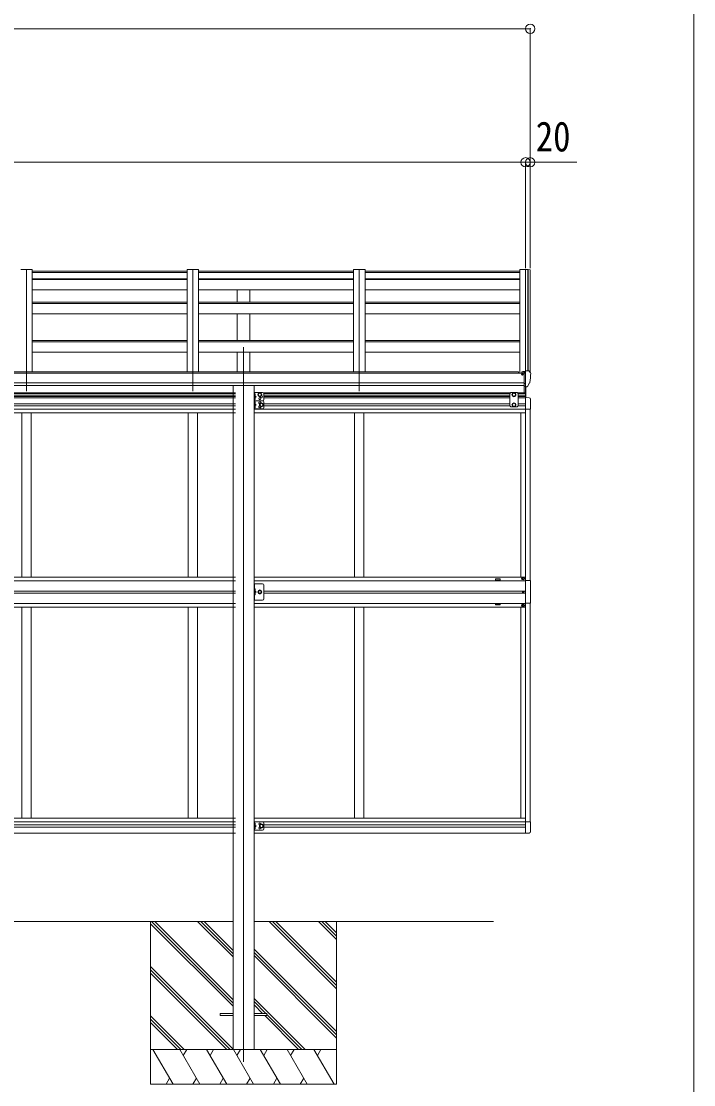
# Model space of a CAD drawing. Units: millimetres at full size, sheet at 1:40; details may follow other scales. Extents: x -11181 to 11305, y -7804 to 7716.
# Drawn here: x 7845 to 10739, y -1097 to 3478 of the extents above; entities that cross this region are included whole.
import ezdxf
from ezdxf.enums import TextEntityAlignment as Align

# ---------------------------------------------------------------- set-up
doc = ezdxf.new("R2010")
doc.units = ezdxf.units.MM
doc.header["$LTSCALE"] = 40
doc.header["$PDMODE"] = 32
doc.header["$PDSIZE"] = 40
for name, color, linetype, lineweight in [('0-0_0', 7, 'Continuous', 9), ('0-1_本体', 4, 'Continuous', 9), ('0-2_部品', 7, 'Continuous', 9), ('0-8_PARTS2', 2, 'Continuous', 9), ('0-A_寸法', 6, 'Continuous', 9), ('1-1_GLASS', 4, 'Continuous', 9), ('1-2_GLASS_SEAL', 7, 'Continuous', 9), ('F-0_240', 7, 'Continuous', 9)]:
    doc.layers.add(name, color=color, linetype=linetype, lineweight=lineweight)
doc.styles.add('ＭＳ ゴシック', font='')
doc.styles.get('ＭＳ ゴシック').set_extended_font_data('MS Gothic')

msp = doc.modelspace()

# ---------------------------------------------------------------- linework, layer by layer
at = {"layer": '0-0_0'}
for p, q in [((8756.52, -395.71), (5546.92, -395.71)), ((8401.72, -395.71), (8401.72, -1095.71)), ((8756.52, -760.02), (8401.72, -405.22)), ((8756.52, -745.88), (8406.35, -395.71)), ((8756.52, -731.74), (8420.49, -395.71)), ((8756.52, -547.89), (8604.34, -395.71)), ((8756.52, -533.75), (8618.48, -395.71)), ((8756.52, -519.61), (8632.62, -395.71)), ((9877.72, -395.71), (8846.92, -395.71)), ((9201.72, -684.72), (8912.71, -395.71)), ((9201.72, -670.58), (8926.85, -395.71)), ((9201.72, -656.44), (8940.99, -395.71)), ((9201.72, -472.59), (9124.84, -395.71)), ((9201.72, -458.45), (9138.98, -395.71)), ((9201.72, -444.31), (9153.12, -395.71)), ((9201.72, -395.71), (9201.72, -1095.71)), ((9201.72, -868.57), (8846.92, -513.77)), ((9201.72, -882.71), (8846.92, -527.91)), ((9201.72, -896.85), (8846.92, -542.05)), ((8756.52, -943.87), (8401.72, -589.07)), ((8744.22, -945.71), (8401.72, -603.21)), ((8730.08, -945.71), (8401.72, -617.35)), ((9066.73, -945.71), (8846.92, -725.9)), ((8898.08, -791.2), (8846.92, -740.04)), ((8883.94, -791.2), (8846.92, -754.19)), ((8546.23, -945.71), (8401.72, -801.2)), ((8532.09, -945.71), (8401.72, -815.34)), ((9038.45, -945.71), (8892.94, -800.2)), ((9052.59, -945.71), (8901.72, -794.84)), ((8517.95, -945.71), (8401.72, -829.49)), ((8401.72, -945.71), (9201.72, -945.71)), ((8498.61, -1095.71), (8412.01, -945.71)), ((8614.08, -1095.71), (8527.48, -945.71)), ((8557.48, -945.71), (8542.48, -971.69)), ((8729.55, -1095.71), (8642.95, -945.71)), ((8657.95, -971.69), (8672.95, -945.71)), ((8845.02, -1095.71), (8758.42, -945.71)), ((8773.42, -971.69), (8788.42, -945.71)), ((8960.49, -1095.71), (8873.89, -945.71)), ((8888.89, -971.69), (8903.89, -945.71)), ((9075.96, -1095.71), (8989.36, -945.71)), ((9004.36, -971.69), (9019.36, -945.71)), ((9191.43, -1095.71), (9104.83, -945.71)), ((9119.83, -971.69), (9134.83, -945.71)), ((9201.72, -1095.71), (8401.72, -1095.71)), ((8483.61, -1069.73), (8468.61, -1095.71)), ((8599.08, -1069.73), (8584.09, -1095.71)), ((8714.55, -1069.73), (8699.55, -1095.71)), ((8830.02, -1069.73), (8815.02, -1095.71)), ((8945.49, -1069.73), (8930.49, -1095.71)), ((9060.96, -1069.73), (9045.97, -1095.71))]:
    msp.add_line(p, q, dxfattribs=at)
at = {"layer": '0-1_本体'}
for p, q in [((7842.72, 2409.51), (7892.72, 2409.51)), ((7892.72, 2409.51), (7892.72, 1970.22)), ((7892.72, 2403.42), (8558.72, 2403.42)), ((8558.72, 2396.51), (7892.72, 2396.51)), ((8558.72, 2409.51), (8558.72, 1970.22)), ((8558.72, 2409.51), (8608.72, 2409.51)), ((8608.72, 2409.51), (8608.72, 1970.22)), ((8608.72, 2403.42), (9274.72, 2403.42)), ((9274.72, 2396.51), (8608.72, 2396.51)), ((9274.72, 2409.51), (9274.72, 1970.22)), ((9274.72, 2409.51), (9324.72, 2409.51)), ((9324.72, 2409.51), (9324.72, 1970.22)), ((9324.72, 2403.42), (9990.72, 2403.42)), ((9990.72, 2396.51), (9324.72, 2396.51)), ((9990.72, 2409.51), (9990.72, 1963.51)), ((10026.64, 2409.31), (10026.02, 2407.69)), ((10026.72, 2409.42), (10026.72, 1973.69)), ((10034.77, 2409.09), (10026.94, 2409.5)), ((10035.72, 2408.2), (10035.73, 1967.15)), ((8558.72, 2369.79), (7892.72, 2369.79)), ((8558.72, 2367.21), (7892.72, 2367.21)), ((9274.72, 2369.79), (8608.72, 2369.79)), ((9274.72, 2367.21), (8608.72, 2367.21)), ((9990.72, 2369.79), (9324.72, 2369.79)), ((9990.72, 2367.21), (9324.72, 2367.21)), ((8558.72, 2322.48), (7892.72, 2322.48)), ((9274.72, 2322.48), (8608.72, 2322.48)), ((8774.22, 2268.74), (8774.22, 2322.48)), ((8829.22, 2268.74), (8829.22, 2322.48)), ((9990.72, 2322.48), (9324.72, 2322.48)), ((8558.72, 2268.74), (7892.72, 2268.74)), ((8558.72, 2263.18), (7892.72, 2263.18)), ((9274.72, 2268.74), (8608.72, 2268.74)), ((9274.72, 2263.18), (8608.72, 2263.18)), ((9990.72, 2268.74), (9324.72, 2268.74)), ((9990.72, 2263.18), (9324.72, 2263.18)), ((8558.72, 2219.18), (7892.72, 2219.18)), ((9274.72, 2219.18), (8608.72, 2219.18)), ((8774.22, 2105.09), (8774.22, 2219.18)), ((8829.22, 2105.09), (8829.22, 2219.18)), ((9990.72, 2219.18), (9324.72, 2219.18)), ((8558.72, 2105.09), (7892.72, 2105.09)), ((9274.72, 2105.09), (8608.72, 2105.09)), ((9990.72, 2105.09), (9324.72, 2105.09)), ((8558.72, 2098.3), (7892.72, 2098.3)), ((9274.72, 2098.3), (8608.72, 2098.3)), ((9990.72, 2098.3), (9324.72, 2098.3)), ((8558.72, 2054.74), (7892.72, 2054.74)), ((9274.72, 2054.74), (8608.72, 2054.74)), ((8774.22, 1970.22), (8774.22, 2054.74)), ((8829.22, 1970.22), (8829.22, 2054.74)), ((9990.72, 2054.74), (9324.72, 2054.74)), ((4317.72, 1970.22), (9985.72, 1970.22)), ((9985.72, 1963.51), (9985.72, 1970.22)), ((4294.22, 1963.51), (10009.22, 1963.51)), ((10009.22, 1922.29), (4294.22, 1922.29)), ((4294.22, 1910.44), (10009.22, 1910.51)), ((8756.52, 1910.35), (8756.52, -945.73)), ((8846.92, 1910.35), (8846.92, -945.73))]:
    msp.add_line(p, q, dxfattribs=at)
msp.add_lwpolyline([(10026.02, 1973.69), (10026.02, 2409.51), (9990.72, 2409.51)], dxfattribs=at)
msp.add_circle((10001.75, 1958.78), 3, dxfattribs=at)
for centre, radius, start, end in [((10026.92, 2409.2), 0.301, 87.13321, 158.93673), ((10034.72, 2408.09), 1, 6.67014, 87)]:
    msp.add_arc(centre, radius, start, end, dxfattribs=at)
at = {"layer": '0-2_部品'}
for p, q in [((9999.22, 1967.84), (9999.22, 1963.51)), ((10014.22, 1969.01), (10000.22, 1968.95)), ((10003.72, 1968.96), (10003.72, 1970.86)), ((10004.55, 1971.28), (10014.22, 1972)), ((10014.22, 1972.78), (10015.72, 1972.78)), ((10014.22, 1972.78), (10014.22, 1966.61)), ((10015.72, 1905.19), (10015.72, 1973.69)), ((10030.81, 1973.12), (10034.88, 1967.32)), ((10004.22, 1958.78), (10003.92, 1958.78)), ((10004.75, 1958.78), (10004.22, 1958.78)), ((10009.22, 1963.96), (10015.72, 1964.36)), ((10023.35, 1907), (10033.09, 1922.38)), ((10037.72, 1964.32), (10037.72, 1963.69)), ((10009.22, 1908.39), (10014.72, 1908.39)), ((10015.22, 1907.39), (10014.72, 1908.39)), ((10015.72, 1907.39), (10015.22, 1907.39)), ((10017.22, 1905.28), (10015.72, 1905.19)), ((10017.22, 1905.28), (10020.93, 1905.51))]:
    msp.add_line(p, q, dxfattribs=at)
at = {"layer": '0-2_部品', "color": 4}
for p, q in [((8701.92, -791.2), (8701.92, -800.2)), ((8756.92, -791.2), (8701.92, -791.2)), ((8756.92, -800.2), (8701.92, -800.2)), ((8901.92, -791.2), (8846.92, -791.2)), ((8901.92, -800.2), (8846.92, -800.2)), ((8901.92, -791.2), (8901.92, -800.2))]:
    msp.add_line(p, q, dxfattribs=at)
at = {"layer": '0-2_部品'}
for points in [[(10004.55, 1971.28), (10004.38, 1971.26), (10004.22, 1971.23), (10004.08, 1971.18), (10003.96, 1971.13), (10003.86, 1971.07), (10003.78, 1971.01), (10003.74, 1970.93), (10003.72, 1970.86)], [(10015.72, 1973.69), (10027.72, 1973.69), (10030.05, 1973.55)], [(9999.22, 1960.39), (9999.22, 1958.78), (9998.75, 1958.78)], [(10003.92, 1959.96), (10003.92, 1958.78), (9999.22, 1958.78)], [(10009.22, 1908.39), (10009.22, 1966.61), (10014.22, 1966.61)], [(10015.72, 1919.08), (10012.56, 1919.49), (10009.22, 1919.92)]]:
    msp.add_lwpolyline(points, dxfattribs=at)
for centre, radius, start, end in [((10029.99, 1972.55), 1, 35, 86.5), ((10001.72, 1958.78), 2.5, 28.35764, 180), ((10001.72, 1958.78), 2.5, 0, 28.35764), ((10030.49, 1923.88), 3, 330, 348.16652), ((9845.23, 1963.69), 192.49, 347.8767, 359.9992), ((10034.72, 1964.32), 3, 0, 87), ((10020.75, 1908.5), 3, 273.5, 330)]:
    msp.add_arc(centre, radius, start, end, dxfattribs=at)
msp.add_ellipse((10000.22, 1967.85), major_axis=(0.02, 1.1), ratio=0.906239, start_param=0.0206394, end_param=1.5914357, dxfattribs=at)
at = {"layer": '0-8_PARTS2'}
for p, q in [((7867.72, 2406.37), (7867.72, 1887.08)), ((8583.72, 2406.37), (8583.72, 1887.08)), ((9299.72, 2406.37), (9299.72, 1887.08)), ((10015.72, 2406.37), (10015.72, 1887.08)), ((8801.72, 2075.89), (8801.72, -999.34))]:
    msp.add_line(p, q, dxfattribs=at)
at = {"layer": '0-A_寸法'}
for p, q in [((-1460.27, 3445.61), (10035.72, 3445.61)), ((10035.72, 3445.61), (10035.72, 2871.2)), ((10015.72, 2871.2), (4287.72, 2871.2)), ((10015.72, 2871.2), (10015.72, 2415.63)), ((10015.72, 2871.2), (10015.72, 2415.63)), ((10015.72, 2871.2), (10035.72, 2871.2)), ((10035.72, 2871.2), (10035.72, 2415.63)), ((10035.72, 2871.2), (10235.72, 2871.2))]:
    msp.add_line(p, q, dxfattribs=at)
for p in [(10035.72, 3445.61), (10015.72, 2871.2), (10035.72, 2871.2)]:
    msp.add_point(p, dxfattribs=at)
at = {"layer": '1-1_GLASS'}
for p, q in [((5546.92, 1879.19), (8767.92, 1879.19)), ((8886.92, 1879.19), (9951.22, 1879.19)), ((9980.22, 1879.19), (10015.72, 1879.19)), ((5546.92, 1875.69), (8767.92, 1875.69)), ((5546.92, 1866.69), (8767.92, 1866.69)), ((5546.92, 1863.19), (8767.92, 1863.19)), ((8767.92, 1858.19), (5546.92, 1858.19)), ((5546.92, 1832.19), (8767.92, 1832.19)), ((8888.9, 1875.69), (9948.22, 1875.69)), ((8888.92, 1866.69), (9948.22, 1866.69)), ((8888.92, 1863.19), (9948.22, 1863.19)), ((9948.22, 1858.19), (8888.92, 1858.19)), ((8888.92, 1832.19), (9948.22, 1832.19)), ((9983.22, 1875.69), (10015.72, 1875.69)), ((9983.22, 1866.69), (10015.72, 1866.69)), ((9983.22, 1863.19), (10015.72, 1863.19)), ((10015.72, 1858.19), (9983.22, 1858.19)), ((9983.22, 1832.19), (10015.72, 1832.19)), ((10015.72, 1858.89), (10015.72, 1021.69)), ((5546.92, 1823.19), (8767.92, 1823.19)), ((5546.92, 1809.69), (8767.92, 1809.69)), ((5546.92, 1793.69), (8767.92, 1793.69)), ((7847.74, 1793.69), (7847.74, 1086.69)), ((7887.74, 1793.69), (7887.74, 1086.69)), ((8563.74, 1793.69), (8563.74, 1086.69)), ((8603.74, 1793.69), (8603.74, 1086.69)), ((10015.72, 1809.69), (8846.92, 1809.69)), ((8846.92, 1793.69), (10015.72, 1793.69)), ((8888.92, 1823.19), (9948.22, 1823.19)), ((9279.74, 1793.69), (9279.74, 1086.69)), ((9319.74, 1793.69), (9319.74, 1086.69)), ((9983.22, 1823.19), (10015.72, 1823.19)), ((9995.72, 1793.69), (9995.72, 1086.69)), ((9995.72, 1793.69), (9995.72, 1086.69)), ((10035.72, 1809.49), (10035.72, 1070.89)), ((5546.92, 1086.69), (8767.92, 1086.69)), ((5546.92, 1070.69), (8767.92, 1070.69)), ((8846.92, 1086.69), (10015.72, 1086.69)), ((8846.92, 1070.69), (10015.72, 1070.69)), ((5546.92, 1026.13), (8767.92, 1026.13)), ((8767.92, 1017.13), (5546.92, 1017.13)), ((8888.92, 1026.13), (10015.72, 1026.13)), ((10015.72, 1017.13), (8888.92, 1017.13)), ((10015.72, 1021.89), (10015.72, -15.31)), ((5546.92, 972.69), (8767.92, 972.69)), ((10015.72, 972.69), (8846.92, 972.69)), ((10035.72, 972.49), (10035.72, 33.89)), ((5546.92, 956.69), (8767.92, 956.69)), ((7847.74, 49.69), (7847.74, 956.69)), ((7887.74, 49.69), (7887.74, 956.69)), ((8563.74, 49.69), (8563.74, 956.69)), ((8603.74, 49.69), (8603.74, 956.69)), ((8846.92, 956.69), (10015.72, 956.69)), ((9279.74, 49.69), (9279.74, 956.69)), ((9319.74, 49.69), (9319.74, 956.69)), ((9995.72, 956.69), (9995.72, 49.69)), ((9995.72, 956.69), (9995.72, 49.69)), ((5546.92, 49.69), (8767.92, 49.69)), ((8846.92, 49.69), (10015.72, 49.69)), ((10015.72, 49.69), (10015.72, 33.69)), ((5546.92, 33.69), (8767.92, 33.69)), ((5546.92, 20.19), (8767.92, 20.19)), ((5546.92, 11.19), (8767.92, 11.19)), ((8846.92, 33.69), (10015.72, 33.69)), ((8888.92, 20.19), (10015.72, 20.19)), ((8888.92, 11.19), (10015.72, 11.19)), ((5546.92, -14.81), (8767.92, -14.81)), ((8846.92, -14.81), (10015.72, -14.81))]:
    msp.add_line(p, q, dxfattribs=at)
for points in [[(9885.72, 1073.69), (9905.72, 1073.69), (9905.72, 1078.69), (9885.72, 1078.69)], [(9885.72, 971.69), (9905.72, 971.69), (9905.72, 966.69), (9885.72, 966.69)]]:
    msp.add_lwpolyline(points, close=True, dxfattribs=at)
at = {"layer": '1-2_GLASS_SEAL'}
for p, q in [((8846.92, 1880.19), (8846.92, 1845.19)), ((8883.92, 1880.19), (8846.92, 1880.19)), ((8849.42, 1880.19), (8849.42, 1845.19)), ((9952.22, 1880.19), (9948.22, 1876.19)), ((9948.22, 1876.19), (9948.22, 1822.7)), ((9979.22, 1880.19), (9952.22, 1880.19)), ((9979.22, 1880.19), (9983.22, 1876.19)), ((9983.22, 1822.7), (9983.22, 1876.19)), ((10009.2, 1908.39), (10014.7, 1908.39)), ((10010.22, 1879.19), (10010.22, 1908.39)), ((10015.2, 1907.39), (10014.7, 1908.39)), ((10015.7, 1907.39), (10015.2, 1907.39)), ((10017.2, 1905.28), (10015.7, 1905.19)), ((10015.72, 1905.19), (10015.72, 1858.69)), ((10017.2, 1905.28), (10020.91, 1905.51)), ((10017.22, 1858.69), (10017.22, 1905.29)), ((8846.92, 1845.19), (8846.92, 1810.19)), ((8883.92, 1845.19), (8846.92, 1845.19)), ((8883.92, 1845.19), (8846.92, 1845.19)), ((8849.92, 1867.69), (8849.42, 1867.78)), ((8849.42, 1862.69), (8856.42, 1862.69)), ((8849.92, 1849.69), (8849.42, 1849.78)), ((8849.42, 1845.19), (8849.42, 1810.19)), ((8849.92, 1832.69), (8849.42, 1832.78)), ((8849.92, 1875.69), (8850.72, 1875.55)), ((8849.92, 1867.69), (8850.72, 1867.83)), ((8849.92, 1857.69), (8850.72, 1857.55)), ((8849.92, 1849.69), (8850.72, 1849.83)), ((8849.92, 1840.69), (8850.72, 1840.55)), ((8849.92, 1832.69), (8850.72, 1832.83)), ((8888.92, 1875.19), (8888.92, 1850.19)), ((8888.92, 1840.19), (8888.92, 1815.19)), ((9965.72, 1835.2), (9959.22, 1831.44)), ((9959.22, 1831.44), (9959.22, 1823.94)), ((9972.22, 1831.44), (9965.72, 1835.2)), ((9972.22, 1823.94), (9972.22, 1831.44)), ((10015.72, 1858.69), (10031.01, 1857.89)), ((10036.22, 1852.4), (10036.22, 1809.49)), ((8883.92, 1810.19), (8846.92, 1810.19)), ((8849.42, 1827.69), (8856.42, 1827.69)), ((8849.92, 1814.69), (8849.42, 1814.78)), ((8849.92, 1822.69), (8850.72, 1822.55)), ((8849.92, 1814.69), (8850.72, 1814.83)), ((9952.22, 1818.7), (9948.22, 1822.7)), ((9979.22, 1818.7), (9952.22, 1818.7)), ((9959.22, 1823.94), (9965.72, 1820.19)), ((9965.72, 1820.19), (9972.22, 1823.94)), ((9979.22, 1818.7), (9983.22, 1822.7)), ((10015.72, 1809.49), (10036.22, 1809.49)), ((8883.92, 1057.64), (8846.92, 1057.64)), ((8849.42, 1057.64), (8849.42, 987.64)), ((8888.92, 992.64), (8888.92, 1052.64)), ((10003.22, 1081.19), (10002.22, 1081.19)), ((10006.22, 1080.19), (10007.22, 1080.19)), ((8849.92, 1027.64), (8849.42, 1027.72)), ((8849.42, 1027.64), (8856.42, 1022.64)), ((8849.42, 1022.64), (8856.42, 1022.64)), ((8849.42, 1017.64), (8856.42, 1022.64)), ((8849.92, 1009.64), (8849.42, 1009.72)), ((8849.92, 1035.64), (8850.72, 1035.5)), ((8849.92, 1027.64), (8850.72, 1027.78)), ((8849.92, 1017.64), (8850.72, 1017.5)), ((8849.92, 1009.64), (8850.72, 1009.78)), ((10004.49, 1022.28), (10003.67, 1022.28)), ((10006.95, 1023.1), (10007.77, 1023.1)), ((10003.22, 964.19), (10002.22, 964.19)), ((10006.22, 965.19), (10007.22, 965.19)), ((8846.92, 33.19), (8846.92, -1.81)), ((8883.92, 33.19), (8846.92, 33.19)), ((8849.42, 33.19), (8849.42, -1.81)), ((8849.92, 20.69), (8849.42, 20.78)), ((8849.42, 15.69), (8856.42, 15.69)), ((8849.92, 2.69), (8849.42, 2.78)), ((8849.92, 28.69), (8850.72, 28.55)), ((8849.92, 20.69), (8850.72, 20.83)), ((8849.92, 10.69), (8850.72, 10.55)), ((8849.92, 2.69), (8850.72, 2.83)), ((8888.92, 28.19), (8888.92, 3.19)), ((10015.72, 33.89), (10036.22, 33.89)), ((10036.22, -9.02), (10036.22, 33.89)), ((8883.92, -1.81), (8846.92, -1.81)), ((10015.72, -15.31), (10031.01, -14.51))]:
    msp.add_line(p, q, dxfattribs=at)
for points in [[(8871.92, 1863.69), (8865.42, 1867.44), (8865.42, 1874.94), (8871.92, 1878.7), (8878.42, 1874.94), (8878.42, 1867.44)], [(8878.92, 1820.19), (8872.42, 1823.94), (8872.42, 1831.44), (8878.92, 1835.2), (8885.42, 1831.44), (8885.42, 1823.94)], [(8864.42, 1022.64), (8868.17, 1016.14), (8875.67, 1016.14), (8879.43, 1022.64), (8875.67, 1029.14), (8868.17, 1029.14)], [(8878.92, 8.19), (8872.42, 11.94), (8872.42, 19.44), (8878.92, 23.2), (8885.42, 19.44), (8885.42, 11.94)]]:
    msp.add_lwpolyline(points, close=True, dxfattribs=at)
for points in [[(9959.22, 1874.94), (9965.72, 1878.7), (9972.22, 1874.94)], [(8849.04, 1871.69), (8849.67, 1872.88), (8851.9, 1873.99)], [(8849.04, 1871.69), (8849.67, 1870.5), (8851.9, 1869.39)], [(8849.04, 1853.69), (8849.67, 1854.88), (8851.9, 1855.99)], [(8849.04, 1853.69), (8849.67, 1852.5), (8851.9, 1851.39)], [(8849.04, 1836.69), (8849.67, 1837.88), (8851.9, 1838.99)], [(8849.04, 1836.69), (8849.67, 1835.5), (8851.9, 1834.39)], [(8849.92, 1867.69), (8849.92, 1875.69), (8849.42, 1875.6), (8849.42, 1867.78)], [(8849.42, 1867.69), (8856.42, 1862.69), (8849.42, 1857.69)], [(8849.92, 1849.69), (8849.92, 1857.69), (8849.42, 1857.6), (8849.42, 1849.78)], [(8849.92, 1832.69), (8849.92, 1840.69), (8849.42, 1840.6), (8849.42, 1832.78)], [(8849.42, 1832.69), (8856.42, 1827.69), (8849.42, 1822.69)], [(9972.22, 1874.94), (9972.22, 1867.44), (9965.72, 1863.69), (9959.22, 1867.44), (9959.22, 1874.94)], [(8849.04, 1818.69), (8849.67, 1819.88), (8851.9, 1820.99)], [(8849.04, 1818.69), (8849.67, 1817.5), (8851.9, 1816.39)], [(8849.92, 1814.69), (8849.92, 1822.69), (8849.42, 1822.6), (8849.42, 1814.78)], [(8883.92, 987.64), (8846.92, 987.64), (8846.92, 1057.64)], [(10002.22, 1081.19), (10002.22, 1080.19), (10003.22, 1080.19)], [(10005.22, 1082.19), (10005.22, 1083.19), (10004.22, 1083.19), (10004.22, 1082.19)], [(10004.22, 1079.19), (10004.22, 1078.19), (10005.22, 1078.19), (10005.22, 1079.19)], [(10007.22, 1080.19), (10007.22, 1081.19), (10006.22, 1081.19)], [(10015.72, 1071.69), (10036.42, 1071.69), (10036.42, 973.69), (10015.72, 973.69)], [(8849.04, 1031.64), (8849.67, 1032.82), (8851.9, 1033.94)], [(8849.04, 1031.64), (8849.67, 1030.45), (8851.9, 1029.34)], [(8849.04, 1013.64), (8849.67, 1014.82), (8851.9, 1015.94)], [(8849.04, 1013.64), (8849.67, 1012.45), (8851.9, 1011.34)], [(8849.92, 1027.64), (8849.92, 1035.64), (8849.42, 1035.55), (8849.42, 1027.72)], [(8849.92, 1009.64), (8849.92, 1017.64), (8849.42, 1017.55), (8849.42, 1009.72)], [(10003.67, 1022.28), (10003.67, 1023.1), (10004.49, 1023.1)], [(10005.31, 1023.92), (10005.31, 1024.74), (10006.13, 1024.74), (10006.13, 1023.92)], [(10006.13, 1021.46), (10006.13, 1020.64), (10005.31, 1020.64), (10005.31, 1021.46)], [(10007.77, 1023.1), (10007.77, 1022.28), (10006.95, 1022.28)], [(10002.22, 964.19), (10002.22, 965.19), (10003.22, 965.19)], [(10004.22, 966.19), (10004.22, 967.19), (10005.22, 967.19), (10005.22, 966.19)], [(10005.22, 963.19), (10005.22, 962.19), (10004.22, 962.19), (10004.22, 963.19)], [(10007.22, 965.19), (10007.22, 964.19), (10006.22, 964.19)], [(8849.04, 24.69), (8849.67, 25.88), (8851.9, 26.99)], [(8849.04, 24.69), (8849.67, 23.5), (8851.9, 22.39)], [(8849.04, 6.69), (8849.67, 7.88), (8851.9, 8.99)], [(8849.04, 6.69), (8849.67, 5.5), (8851.9, 4.39)], [(8849.92, 20.69), (8849.92, 28.69), (8849.42, 28.6), (8849.42, 20.78)], [(8849.42, 20.69), (8856.42, 15.69), (8849.42, 10.69)], [(8849.92, 2.69), (8849.92, 10.69), (8849.42, 10.6), (8849.42, 2.78)]]:
    msp.add_lwpolyline(points, dxfattribs=at)
for centre, radius in [((8871.92, 1871.19), 8.5), ((8871.92, 1871.19), 7.5), ((8871.92, 1871.19), 6.5), ((9965.72, 1871.19), 8.5), ((9965.72, 1871.19), 7.5), ((9965.72, 1871.19), 6.5), ((8871.92, 1854.19), 4.25), ((8878.92, 1827.69), 8.5), ((8878.92, 1827.69), 7.5), ((8878.92, 1827.69), 6.5), ((9965.72, 1827.69), 8.5), ((9965.72, 1827.69), 7.5), ((9965.72, 1827.69), 6.5), ((10004.72, 1080.69), 5.9), ((8871.92, 1022.64), 8.5), ((8871.92, 1022.64), 7.5), ((8871.92, 1022.64), 6.5), ((8871.92, 1022.64), 5.5), ((10005.72, 1022.69), 3.75), ((10004.72, 964.69), 5.9), ((8878.92, 15.69), 8.5), ((8878.92, 15.69), 7.5), ((8878.92, 15.69), 6.5)]:
    msp.add_circle(centre, radius, dxfattribs=at)
for centre, radius, start, end in [((8883.92, 1875.19), 5, 0, 90), ((10020.73, 1908.5), 3, 273.5, 330), ((8850.57, 1874.66), 0.9, 32.05588, 80), ((8850.57, 1868.72), 0.9, 280, 327.94412), ((8850.57, 1856.66), 0.9, 32.05588, 80), ((8850.57, 1850.72), 0.9, 280, 327.94412), ((8850.57, 1839.66), 0.9, 32.05588, 80), ((8850.57, 1833.72), 0.9, 280, 327.94412), ((8845.82, 1871.69), 6.5, 327.94412, 32.05588), ((8845.82, 1853.69), 6.5, 327.94412, 32.05588), ((8845.82, 1836.69), 6.5, 327.94412, 32.05588), ((8871.92, 1836.19), 4.25, 353.70569, 265.23923), ((8878.92, 1862.69), 4.25, 173.70569, 85.23923), ((8883.92, 1850.19), 5, 270, 0), ((8883.92, 1840.19), 5, 0, 90), ((10030.72, 1852.4), 5.5, 0, 87), ((8850.57, 1821.66), 0.9, 32.05588, 80), ((8850.57, 1815.72), 0.9, 280, 327.94412), ((8845.82, 1818.69), 6.5, 327.94412, 32.05588), ((8871.92, 1819.19), 4.25, 94.76077, 6.29431), ((8883.92, 1815.19), 5, 270, 0), ((8883.92, 1052.64), 5, 0, 90), ((10003.22, 1082.19), 1, 270, 0), ((10003.22, 1079.19), 1, 0, 90), ((10006.22, 1082.19), 1, 180, 270), ((10006.22, 1079.19), 1, 90, 180), ((8850.57, 1034.61), 0.9, 32.05588, 80), ((8850.57, 1028.66), 0.9, 280, 327.94412), ((8850.57, 1016.61), 0.9, 32.05588, 80), ((8850.57, 1010.66), 0.9, 280, 327.94412), ((8845.82, 1031.64), 6.5, 327.94412, 32.05588), ((8845.82, 1013.64), 6.5, 327.94412, 32.05588), ((10004.49, 1023.92), 0.82, 270, 0), ((10004.49, 1021.46), 0.82, 0, 90), ((10006.95, 1023.92), 0.82, 180, 270), ((10006.95, 1021.46), 0.82, 90, 180), ((8883.92, 992.64), 5, 270, 0), ((10003.22, 966.19), 1, 270, 0), ((10003.22, 963.19), 1, 0, 90), ((10006.22, 966.19), 1, 180, 270), ((10006.22, 963.19), 1, 90, 180), ((8850.57, 27.66), 0.9, 32.05588, 80), ((8850.57, 21.72), 0.9, 280, 327.94412), ((8850.57, 9.66), 0.9, 32.05588, 80), ((8850.57, 3.72), 0.9, 280, 327.94412), ((8845.82, 24.69), 6.5, 327.94412, 32.05588), ((8845.82, 6.69), 6.5, 327.94412, 32.05588), ((8871.92, 24.19), 4.25, 353.70569, 265.23923), ((8871.92, 7.19), 4.25, 94.76077, 6.29431), ((8883.92, 28.19), 5, 0, 90), ((8883.92, 3.19), 5, 270, 0), ((10030.72, -9.02), 5.5, 273, 0)]:
    msp.add_arc(centre, radius, start, end, dxfattribs=at)
at = {"layer": 'F-0_240', "color": 5}
msp.add_line((10739.39, 7716.46), (10739.39, -7803.54), dxfattribs=at)

# ---------------------------------------------------------------- texts
at = {"layer": '0-A_寸法', "color": 7, "style": 'ＭＳ ゴシック', "width": 0.85}
msp.add_text('20', height=129, dxfattribs=at).set_placement((10059.72, 2879.2), align=Align.BOTTOM_LEFT)

doc.saveas('drawing.dxf')
